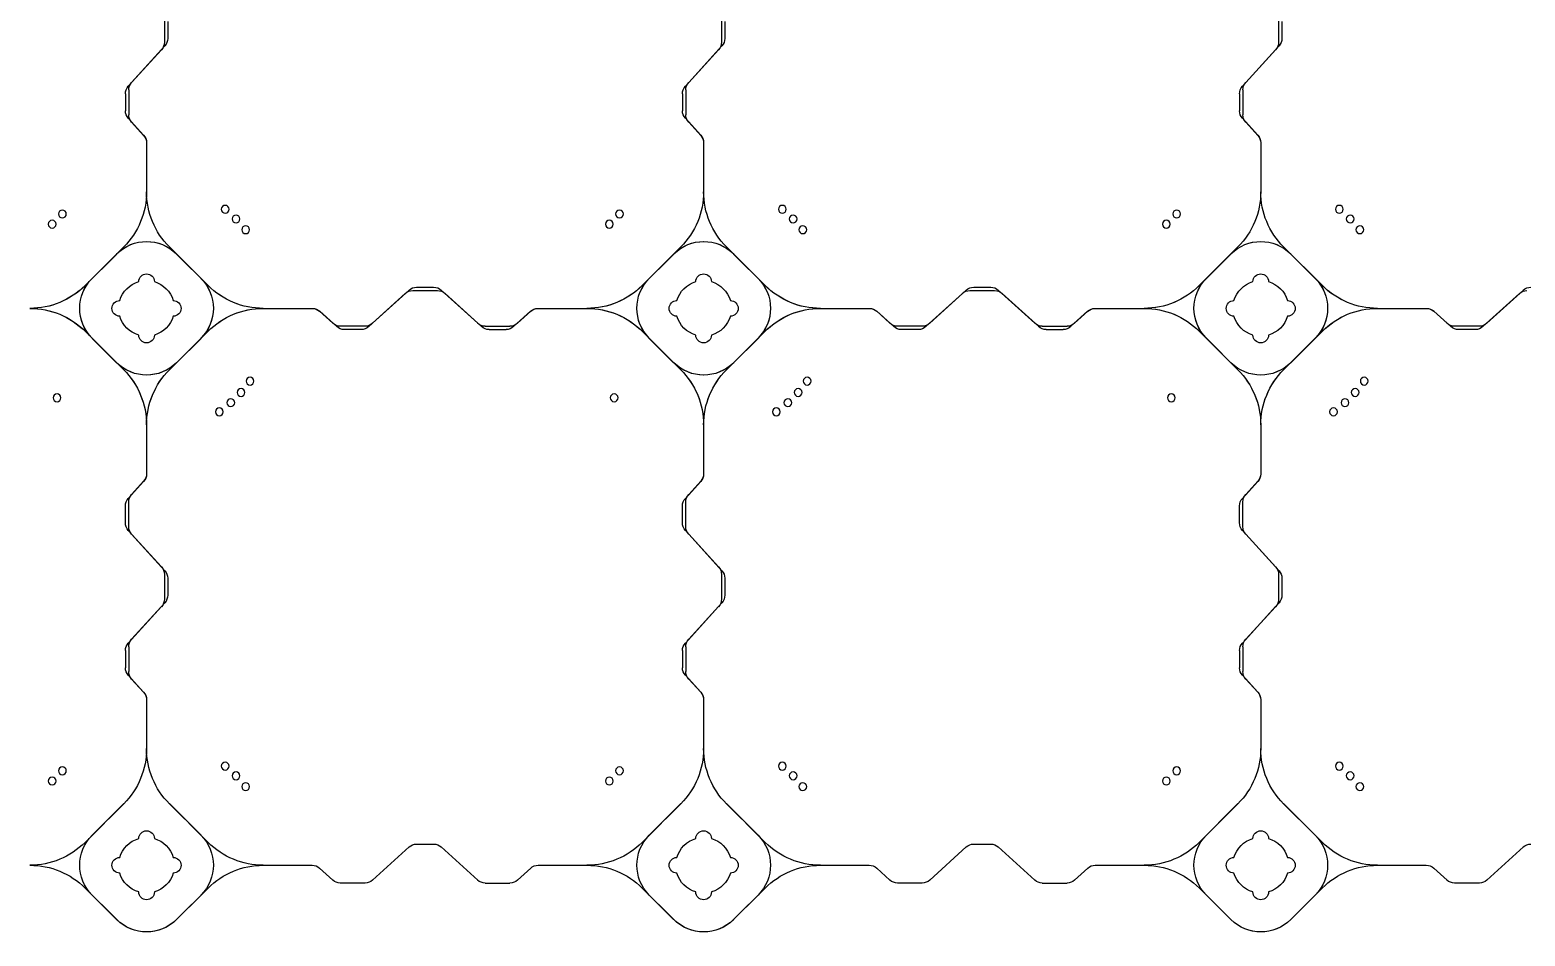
# Model space of a CAD drawing. Header units: millimetres. Extents: x -1612139 to -1260738, y 1141106 to 1536160.
# Drawn here: x -1334032 to -1332690, y 1183512 to 1184326 of the extents above; entities that cross this region are included whole.
import ezdxf

# ---------------------------------------------------------------- set-up
doc = ezdxf.new("R2010")
doc.units = ezdxf.units.MM
doc.header["$LTSCALE"] = 10
doc.layers.get('0').update_dxf_attribs({"linetype": 'CONTINUOUS'})
doc.layers.add('W-FLOAT_BOWL浮筒', color=253, linetype='CONTINUOUS')

# ---------------------------------------------------------------- blocks, each defined once
blk = doc.blocks.new('蓝色')
at = {"layer": 'W-FLOAT_BOWL浮筒', "color": 5}
for p, q in [((11979.5, 1549.2), (11951.2, 1520.9)), ((11957.5, 1527.3), (11979.4, 1549.2)), ((12033.2, 1549.2), (12055.2, 1527.3)), ((12033.2, 1549.2), (12061.5, 1520.9)), ((12479.5, 1549.2), (12451.2, 1520.9)), ((12457.5, 1527.3), (12479.4, 1549.2)), ((12533.2, 1549.2), (12555.2, 1527.3)), ((12533.2, 1549.2), (12561.5, 1520.9)), ((12979.5, 1549.2), (12951.2, 1520.9)), ((12957.5, 1527.3), (12979.4, 1549.2)), ((13033.2, 1549.2), (13055.2, 1527.3)), ((13033.2, 1549.2), (13061.5, 1520.9)), ((12173.5, 1513.8), (12161.6, 1503)), ((12202.5, 1516.4), (12180.2, 1516.4)), ((12209.2, 1513.8), (12242, 1484)), ((12303.5, 1513.8), (12270.7, 1484)), ((12310.2, 1516.4), (12332.5, 1516.4)), ((12339.2, 1513.8), (12351.1, 1503)), ((12673.5, 1513.8), (12661.6, 1503)), ((12702.5, 1516.4), (12680.2, 1516.4)), ((12709.2, 1513.8), (12742, 1484)), ((12803.5, 1513.8), (12770.7, 1484)), ((12810.2, 1516.4), (12832.5, 1516.4)), ((12839.2, 1513.8), (12851.1, 1503)), ((13173.5, 1513.8), (13161.6, 1503)), ((13202.5, 1516.4), (13180.2, 1516.4)), ((13209.2, 1513.8), (13242, 1484)), ((12110.9, 1500.4), (12154.9, 1500.4)), ((12357.8, 1500.4), (12401.6, 1500.4)), ((12610.9, 1500.4), (12654.9, 1500.4)), ((12857.8, 1500.4), (12901.6, 1500.4)), ((13110.9, 1500.4), (13154.9, 1500.4)), ((11985.8, 1445.1), (11951.1, 1479.9)), ((12026.8, 1445.1), (12061.6, 1479.9)), ((12248.7, 1481.4), (12264, 1481.4)), ((12485.8, 1445.1), (12451.1, 1479.9)), ((12526.8, 1445.1), (12561.6, 1479.9)), ((12748.7, 1481.4), (12764, 1481.4)), ((12985.8, 1445.1), (12951.1, 1479.9)), ((13026.8, 1445.1), (13061.6, 1479.9)), ((11957.5, 1473.5), (11985.8, 1445.2)), ((12055.2, 1473.5), (12026.8, 1445.2)), ((12457.5, 1473.5), (12485.8, 1445.2)), ((12555.2, 1473.5), (12526.8, 1445.2)), ((12957.5, 1473.5), (12985.8, 1445.2)), ((13055.2, 1473.5), (13026.8, 1445.2)), ((12006.3, 1351.6), (12006.3, 1395.8)), ((12006.3, 1351.8), (12006.3, 1395.8)), ((12506.3, 1351.6), (12506.3, 1395.8)), ((12506.3, 1351.8), (12506.3, 1395.8)), ((13006.3, 1351.6), (13006.3, 1395.8)), ((13006.3, 1351.8), (13006.3, 1395.8)), ((11989.9, 1329.7), (12003.7, 1344.9)), ((11992.9, 1333.2), (12003.7, 1345.1)), ((12489.9, 1329.7), (12503.7, 1344.9)), ((12492.9, 1333.2), (12503.7, 1345.1)), ((12989.9, 1329.7), (13003.7, 1344.9)), ((12992.9, 1333.2), (13003.7, 1345.1)), ((11987.3, 1307.7), (11987.3, 1323)), ((11990.3, 1304.2), (11990.3, 1326.5)), ((12487.3, 1307.7), (12487.3, 1323)), ((12490.3, 1304.2), (12490.3, 1326.5)), ((12987.3, 1307.7), (12987.3, 1323)), ((12990.3, 1304.2), (12990.3, 1326.5)), ((11989.9, 1301), (12019.7, 1268.2)), ((11992.9, 1297.5), (12022.7, 1264.7)), ((12489.9, 1301), (12519.7, 1268.2)), ((12492.9, 1297.5), (12522.7, 1264.7)), ((12989.9, 1301), (13019.7, 1268.2)), ((12992.9, 1297.5), (13022.7, 1264.7)), ((12022.3, 1239.2), (12022.3, 1261.5)), ((12522.3, 1239.2), (12522.3, 1261.5)), ((13022.3, 1239.2), (13022.3, 1261.5)), ((12025.3, 1242.7), (12025.3, 1258)), ((12525.3, 1242.7), (12525.3, 1258)), ((13025.3, 1242.7), (13025.3, 1258)), ((11992.9, 1203.2), (12022.7, 1236)), ((12492.9, 1203.2), (12522.7, 1236)), ((12992.9, 1203.2), (13022.7, 1236)), ((11989.9, 1199.7), (12019.7, 1232.5)), ((12489.9, 1199.7), (12519.7, 1232.5)), ((12989.9, 1199.7), (13019.7, 1232.5)), ((11990.3, 1196.5), (11990.3, 1174.2)), ((12490.3, 1196.5), (12490.3, 1174.2)), ((12990.3, 1196.5), (12990.3, 1174.2)), ((11987.3, 1193), (11987.3, 1177.7)), ((12487.3, 1193), (12487.3, 1177.7)), ((12987.3, 1193), (12987.3, 1177.7)), ((11989.9, 1171), (12003.7, 1155.8)), ((11992.9, 1167.5), (12003.7, 1155.6)), ((12489.9, 1171), (12503.7, 1155.8)), ((12492.9, 1167.5), (12503.7, 1155.6)), ((12989.9, 1171), (13003.7, 1155.8)), ((12992.9, 1167.5), (13003.7, 1155.6)), ((12006.3, 1105.1), (12006.3, 1149.1)), ((12006.3, 1105.1), (12006.3, 1148.9)), ((12506.3, 1105.1), (12506.3, 1149.1)), ((12506.3, 1105.1), (12506.3, 1148.9)), ((13006.3, 1105.1), (13006.3, 1149.1)), ((13006.3, 1105.1), (13006.3, 1148.9)), ((11951.1, 1020.9), (11985.8, 1055.6)), ((11979.5, 1049.2), (11951.2, 1020.9)), ((11957.5, 1027.2), (11985.8, 1055.5)), ((11957.5, 1027.3), (11979.4, 1049.2)), ((12061.6, 1020.9), (12026.8, 1055.6)), ((12055.2, 1027.2), (12026.8, 1055.5)), ((12033.2, 1049.2), (12055.2, 1027.3)), ((12033.2, 1049.2), (12061.5, 1020.9)), ((12451.1, 1020.9), (12485.8, 1055.6)), ((12479.5, 1049.2), (12451.2, 1020.9)), ((12457.5, 1027.2), (12485.8, 1055.5)), ((12457.5, 1027.3), (12479.4, 1049.2)), ((12561.6, 1020.9), (12526.8, 1055.6)), ((12555.2, 1027.2), (12526.8, 1055.5)), ((12533.2, 1049.2), (12555.2, 1027.3)), ((12533.2, 1049.2), (12561.5, 1020.9)), ((12951.1, 1020.9), (12985.8, 1055.6)), ((12979.5, 1049.2), (12951.2, 1020.9)), ((12957.5, 1027.2), (12985.8, 1055.5)), ((12957.5, 1027.3), (12979.4, 1049.2)), ((13061.6, 1020.9), (13026.8, 1055.6)), ((13055.2, 1027.2), (13026.8, 1055.5)), ((13033.2, 1049.2), (13055.2, 1027.3)), ((13033.2, 1049.2), (13061.5, 1020.9)), ((12173.5, 1013.8), (12161.6, 1003)), ((12177, 1016.8), (12161.8, 1003)), ((12202.5, 1016.4), (12180.2, 1016.4)), ((12199, 1019.4), (12183.7, 1019.4)), ((12205.7, 1016.8), (12238.5, 987)), ((12209.2, 1013.8), (12242, 984)), ((12303.5, 1013.8), (12270.7, 984)), ((12307, 1016.8), (12274.2, 987)), ((12310.2, 1016.4), (12332.5, 1016.4)), ((12313.7, 1019.4), (12329, 1019.4)), ((12335.7, 1016.8), (12350.9, 1003)), ((12339.2, 1013.8), (12351.1, 1003)), ((12673.5, 1013.8), (12661.6, 1003)), ((12677, 1016.8), (12661.8, 1003)), ((12702.5, 1016.4), (12680.2, 1016.4)), ((12699, 1019.4), (12683.7, 1019.4)), ((12705.7, 1016.8), (12738.5, 987)), ((12709.2, 1013.8), (12742, 984)), ((12803.5, 1013.8), (12770.7, 984)), ((12807, 1016.8), (12774.2, 987)), ((12810.2, 1016.4), (12832.5, 1016.4)), ((12813.7, 1019.4), (12829, 1019.4)), ((12835.7, 1016.8), (12850.9, 1003)), ((12839.2, 1013.8), (12851.1, 1003)), ((13173.5, 1013.8), (13161.6, 1003)), ((13177, 1016.8), (13161.8, 1003)), ((13202.5, 1016.4), (13180.2, 1016.4)), ((13199, 1019.4), (13183.7, 1019.4)), ((13205.7, 1016.8), (13238.5, 987)), ((13209.2, 1013.8), (13242, 984)), ((12110.9, 1000.4), (12154.9, 1000.4)), ((12110.9, 1000.4), (12155.1, 1000.4)), ((12357.6, 1000.4), (12401.6, 1000.4)), ((12357.8, 1000.4), (12401.6, 1000.4)), ((12610.9, 1000.4), (12654.9, 1000.4)), ((12610.9, 1000.4), (12655.1, 1000.4)), ((12857.6, 1000.4), (12901.6, 1000.4)), ((12857.8, 1000.4), (12901.6, 1000.4)), ((13110.9, 1000.4), (13154.9, 1000.4)), ((13110.9, 1000.4), (13155.1, 1000.4)), ((11985.8, 945.1), (11951.1, 979.9)), ((11979.5, 951.6), (11951.2, 979.9)), ((12026.8, 945.1), (12061.6, 979.9)), ((12033.2, 951.6), (12061.5, 979.9)), ((12245.2, 984.4), (12267.5, 984.4)), ((12248.7, 981.4), (12264, 981.4)), ((12485.8, 945.1), (12451.1, 979.9)), ((12479.5, 951.6), (12451.2, 979.9)), ((12526.8, 945.1), (12561.6, 979.9)), ((12533.2, 951.6), (12561.5, 979.9)), ((12745.2, 984.4), (12767.5, 984.4)), ((12748.7, 981.4), (12764, 981.4)), ((12985.8, 945.1), (12951.1, 979.9)), ((12979.5, 951.6), (12951.2, 979.9)), ((13026.8, 945.1), (13061.6, 979.9)), ((13033.2, 951.6), (13061.5, 979.9)), ((11957.5, 973.5), (11985.8, 945.2)), ((11979.4, 951.6), (11957.5, 973.5)), ((12055.2, 973.5), (12026.8, 945.2)), ((12055.2, 973.5), (12033.2, 951.6)), ((12457.5, 973.5), (12485.8, 945.2)), ((12479.4, 951.6), (12457.5, 973.5)), ((12555.2, 973.5), (12526.8, 945.2)), ((12555.2, 973.5), (12533.2, 951.6)), ((12957.5, 973.5), (12985.8, 945.2)), ((12979.4, 951.6), (12957.5, 973.5)), ((13055.2, 973.5), (13026.8, 945.2)), ((13055.2, 973.5), (13033.2, 951.6)), ((12006.3, 851.6), (12006.3, 895.8)), ((12006.3, 851.8), (12006.3, 895.8)), ((12506.3, 851.6), (12506.3, 895.8)), ((12506.3, 851.8), (12506.3, 895.8)), ((13006.3, 851.6), (13006.3, 895.8)), ((13006.3, 851.8), (13006.3, 895.8)), ((11989.9, 829.7), (12003.7, 844.9)), ((11992.9, 833.2), (12003.7, 845.1)), ((12489.9, 829.7), (12503.7, 844.9)), ((12492.9, 833.2), (12503.7, 845.1)), ((12989.9, 829.7), (13003.7, 844.9)), ((12992.9, 833.2), (13003.7, 845.1)), ((11987.3, 807.7), (11987.3, 823)), ((11990.3, 804.2), (11990.3, 826.5)), ((12487.3, 807.7), (12487.3, 823)), ((12490.3, 804.2), (12490.3, 826.5)), ((12987.3, 807.7), (12987.3, 823)), ((12990.3, 804.2), (12990.3, 826.5)), ((11989.9, 801), (12019.7, 768.2)), ((11992.9, 797.5), (12022.7, 764.7)), ((12489.9, 801), (12519.7, 768.2)), ((12492.9, 797.5), (12522.7, 764.7)), ((12989.9, 801), (13019.7, 768.2)), ((12992.9, 797.5), (13022.7, 764.7)), ((12022.3, 739.2), (12022.3, 761.5)), ((12025.3, 742.7), (12025.3, 758)), ((12522.3, 739.2), (12522.3, 761.5)), ((12525.3, 742.7), (12525.3, 758)), ((13022.3, 739.2), (13022.3, 761.5)), ((13025.3, 742.7), (13025.3, 758))]:
    blk.add_line(p, q, dxfattribs=at)
for centre in [(11921.6, 1424.8), (12086.6, 1420.1), (12095.3, 1429.8), (12421.6, 1424.8), (12586.6, 1420.1), (12595.3, 1429.8), (12921.6, 1424.8), (13086.6, 1420.1), (13095.3, 1429.8), (11930.8, 1415.6), (12076.9, 1411.4), (12430.8, 1415.6), (12576.9, 1411.4), (12930.8, 1415.6), (13076.9, 1411.4), (12071.6, 1093.3), (12081.9, 1085.1), (12571.6, 1093.3), (12581.9, 1085.1), (13071.6, 1093.3), (13081.9, 1085.1), (11926, 1080.7), (12091.1, 1075.9), (12426, 1080.7), (12591.1, 1075.9), (12926, 1080.7), (13091.1, 1075.9), (12099.2, 1065.7), (12599.2, 1065.7), (13099.2, 1065.7), (11921.6, 924.8), (12095.3, 929.8), (12421.6, 924.8), (12595.3, 929.8), (12921.6, 924.8), (13095.3, 929.8), (11930.8, 915.6), (12076.9, 911.4), (12086.6, 920.1), (12430.8, 915.6), (12576.9, 911.4), (12586.6, 920.1), (12930.8, 915.6), (13076.9, 911.4), (13086.6, 920.1)]:
    blk.add_circle(centre, 3.5, dxfattribs=at)
for centre, radius, start, end in [((12006.3, 1522.3), 38, 45, 135), ((12006.4, 1522.3), 38, 45, 135), ((12506.3, 1522.3), 38, 45, 135), ((12506.4, 1522.3), 38, 45, 135), ((13006.3, 1522.3), 38, 45, 135), ((13006.4, 1522.3), 38, 45, 135), ((12006.3, 1524.4), 7, 0, 180), ((12006.3, 1524.4), 7, 0, 180), ((12506.3, 1524.4), 7, 0, 180), ((12506.3, 1524.4), 7, 0, 180), ((13006.3, 1524.4), 7, 0, 180), ((13006.3, 1524.4), 7, 0, 180), ((11901.7, 1570.4), 70, 270, 315), ((11984.4, 1500.4), 38, 135, 225), ((12006.3, 1500.4), 25, 106.2602, 163.7398), ((12006.3, 1500.4), 25, 106.2602, 163.7398), ((12006.3, 1500.4), 25, 16.2602, 73.7398), ((12006.3, 1500.4), 25, 16.2602, 73.7398), ((12028.3, 1500.4), 38, 315, 45), ((12111, 1570.4), 70, 225, 270), ((12401.7, 1570.4), 70, 270, 315), ((12484.4, 1500.4), 38, 135, 225), ((12506.3, 1500.4), 25, 106.2602, 163.7398), ((12506.3, 1500.4), 25, 106.2602, 163.7398), ((12506.3, 1500.4), 25, 16.2602, 73.7398), ((12506.3, 1500.4), 25, 16.2602, 73.7398), ((12528.3, 1500.4), 38, 315, 45), ((12611, 1570.4), 70, 225, 270), ((12901.7, 1570.4), 70, 270, 315), ((12984.4, 1500.4), 38, 135, 225), ((13006.3, 1500.4), 25, 106.2602, 163.7398), ((13006.3, 1500.4), 25, 106.2602, 163.7398), ((13006.3, 1500.4), 25, 16.2602, 73.7398), ((13006.3, 1500.4), 25, 16.2602, 73.7398), ((13028.3, 1500.4), 38, 315, 45), ((13111, 1570.4), 70, 225, 270), ((11982.3, 1500.4), 7, 90, 270), ((11982.3, 1500.4), 7, 90, 270), ((12030.3, 1500.4), 7, 270, 90), ((12030.3, 1500.4), 7, 270, 90), ((12154.9, 1510.4), 10, 270, 312.2737), ((12180.2, 1506.4), 10, 90, 132.2737), ((12202.5, 1506.4), 10, 47.7263, 90), ((12310.2, 1506.4), 10, 90, 132.2737), ((12332.5, 1506.4), 10, 47.7263, 90), ((12357.8, 1510.4), 10, 227.7263, 270), ((12482.3, 1500.4), 7, 90, 270), ((12482.3, 1500.4), 7, 90, 270), ((12530.3, 1500.4), 7, 270, 90), ((12530.3, 1500.4), 7, 270, 90), ((12654.9, 1510.4), 10, 270, 312.2737), ((12680.2, 1506.4), 10, 90, 132.2737), ((12702.5, 1506.4), 10, 47.7263, 90), ((12810.2, 1506.4), 10, 90, 132.2737), ((12832.5, 1506.4), 10, 47.7263, 90), ((12857.8, 1510.4), 10, 227.7263, 270), ((12982.3, 1500.4), 7, 90, 270), ((12982.3, 1500.4), 7, 90, 270), ((13030.3, 1500.4), 7, 270, 90), ((13030.3, 1500.4), 7, 270, 90), ((13154.9, 1510.4), 10, 270, 312.2737), ((13180.2, 1506.4), 10, 90, 132.2737), ((13202.5, 1506.4), 10, 47.7263, 90), ((11901.6, 1430.4), 70, 45, 90), ((12006.3, 1500.4), 25, 196.2602, 253.7398), ((12006.3, 1500.4), 25, 196.2602, 253.7398), ((12006.3, 1500.4), 25, 286.2602, 343.7398), ((12006.3, 1500.4), 25, 286.2602, 343.7398), ((12111.1, 1430.4), 70, 90, 135), ((12401.6, 1430.4), 70, 45, 90), ((12506.3, 1500.4), 25, 196.2602, 253.7398), ((12506.3, 1500.4), 25, 196.2602, 253.7398), ((12506.3, 1500.4), 25, 286.2602, 343.7398), ((12506.3, 1500.4), 25, 286.2602, 343.7398), ((12611.1, 1430.4), 70, 90, 135), ((12901.6, 1430.4), 70, 45, 90), ((13006.3, 1500.4), 25, 196.2602, 253.7398), ((13006.3, 1500.4), 25, 196.2602, 253.7398), ((13006.3, 1500.4), 25, 286.2602, 343.7398), ((13006.3, 1500.4), 25, 286.2602, 343.7398), ((13111.1, 1430.4), 70, 90, 135), ((12006.3, 1476.4), 7, 180, 0), ((12006.3, 1476.4), 7, 180, 0), ((12248.7, 1491.4), 10, 227.7263, 270), ((12264, 1491.4), 10, 270, 312.2737), ((12506.3, 1476.4), 7, 180, 0), ((12506.3, 1476.4), 7, 180, 0), ((12748.7, 1491.4), 10, 227.7263, 270), ((12764, 1491.4), 10, 270, 312.2737), ((13006.3, 1476.4), 7, 180, 0), ((13006.3, 1476.4), 7, 180, 0), ((13248.7, 1491.4), 10, 227.7263, 270), ((11936.3, 1395.7), 70, 0, 45), ((11936.3, 1395.7), 70, 0, 45), ((12076.3, 1395.7), 70, 135, 180), ((12076.3, 1395.7), 70, 135, 180), ((12436.3, 1395.7), 70, 0, 45), ((12436.3, 1395.7), 70, 0, 45), ((12576.3, 1395.7), 70, 135, 180), ((12576.3, 1395.7), 70, 135, 180), ((12936.3, 1395.7), 70, 0, 45), ((12936.3, 1395.7), 70, 0, 45), ((13076.3, 1395.7), 70, 135, 180), ((13076.3, 1395.7), 70, 135, 180), ((11996.3, 1351.8), 10, 317.7263, 0), ((11996.3, 1351.6), 10, 317.7263, 0), ((12496.3, 1351.8), 10, 317.7263, 0), ((12496.3, 1351.6), 10, 317.7263, 0), ((12996.3, 1351.8), 10, 317.7263, 0), ((12996.3, 1351.6), 10, 317.7263, 0), ((11997.3, 1323), 10, 137.7263, 180), ((12000.3, 1326.5), 10, 137.7263, 180), ((12497.3, 1323), 10, 137.7263, 180), ((12500.3, 1326.5), 10, 137.7263, 180), ((12997.3, 1323), 10, 137.7263, 180), ((13000.3, 1326.5), 10, 137.7263, 180), ((11997.3, 1307.7), 10, 180, 222.2737), ((12000.3, 1304.2), 10, 180, 222.2737), ((12497.3, 1307.7), 10, 180, 222.2737), ((12500.3, 1304.2), 10, 180, 222.2737), ((12997.3, 1307.7), 10, 180, 222.2737), ((13000.3, 1304.2), 10, 180, 222.2737), ((12012.3, 1261.5), 10, 0, 42.2737), ((12015.3, 1258), 10, 0, 42.2737), ((12512.3, 1261.5), 10, 0, 42.2737), ((12515.3, 1258), 10, 0, 42.2737), ((13012.3, 1261.5), 10, 0, 42.2737), ((13015.3, 1258), 10, 0, 42.2737), ((12012.3, 1239.2), 10, 317.7263, 0), ((12015.3, 1242.7), 10, 317.7263, 0), ((12512.3, 1239.2), 10, 317.7263, 0), ((12515.3, 1242.7), 10, 317.7263, 0), ((13012.3, 1239.2), 10, 317.7263, 0), ((13015.3, 1242.7), 10, 317.7263, 0), ((11997.3, 1193), 10, 137.7263, 180), ((12000.3, 1196.5), 10, 137.7263, 180), ((12497.3, 1193), 10, 137.7263, 180), ((12500.3, 1196.5), 10, 137.7263, 180), ((12997.3, 1193), 10, 137.7263, 180), ((13000.3, 1196.5), 10, 137.7263, 180), ((11997.3, 1177.7), 10, 180, 222.2737), ((12000.3, 1174.2), 10, 180, 222.2737), ((12497.3, 1177.7), 10, 180, 222.2737), ((12500.3, 1174.2), 10, 180, 222.2737), ((12997.3, 1177.7), 10, 180, 222.2737), ((13000.3, 1174.2), 10, 180, 222.2737), ((11996.3, 1149.1), 10, 0, 42.2737), ((11996.3, 1148.9), 10, 0, 42.2737), ((12496.3, 1149.1), 10, 0, 42.2737), ((12496.3, 1148.9), 10, 0, 42.2737), ((12996.3, 1149.1), 10, 0, 42.2737), ((12996.3, 1148.9), 10, 0, 42.2737), ((11936.3, 1105.1), 70, 315, 0), ((11936.3, 1105), 70, 315, 0), ((12076.3, 1105.1), 70, 180, 225), ((12076.3, 1105), 70, 180, 225), ((12436.3, 1105.1), 70, 315, 0), ((12436.3, 1105), 70, 315, 0), ((12576.3, 1105.1), 70, 180, 225), ((12576.3, 1105), 70, 180, 225), ((12936.3, 1105.1), 70, 315, 0), ((12936.3, 1105), 70, 315, 0), ((13076.3, 1105.1), 70, 180, 225), ((13076.3, 1105), 70, 180, 225), ((12006.3, 1022.3), 38, 45, 135), ((12006.4, 1022.3), 38, 45, 135), ((12506.3, 1022.3), 38, 45, 135), ((12506.4, 1022.3), 38, 45, 135), ((13006.3, 1022.3), 38, 45, 135), ((13006.4, 1022.3), 38, 45, 135), ((11901.6, 1070.4), 70, 270, 315), ((11901.7, 1070.4), 70, 270, 315), ((11984.4, 1000.4), 38, 135, 225), ((11984.4, 1000.3), 38, 135, 225), ((12006.3, 1000.4), 25, 106.2602, 163.7398), ((12006.3, 1000.4), 25, 106.2602, 163.7398), ((12006.3, 1000.4), 25, 106.2602, 163.7398), ((12006.3, 1000.4), 25, 106.2602, 163.7398), ((12006.3, 1024.4), 7, 0, 180), ((12006.3, 1024.4), 7, 0, 180), ((12006.3, 1024.4), 7, 0, 180), ((12006.3, 1024.4), 7, 0, 180), ((12006.3, 1000.4), 25, 16.2602, 73.7398), ((12006.3, 1000.4), 25, 16.2602, 73.7398), ((12006.3, 1000.4), 25, 16.2602, 73.7398), ((12006.3, 1000.4), 25, 16.2602, 73.7398), ((12028.3, 1000.4), 38, 315, 45), ((12028.3, 1000.3), 38, 315, 45), ((12111, 1070.4), 70, 225, 270), ((12111.1, 1070.4), 70, 225, 270), ((12401.6, 1070.4), 70, 270, 315), ((12401.7, 1070.4), 70, 270, 315), ((12484.4, 1000.4), 38, 135, 225), ((12484.4, 1000.3), 38, 135, 225), ((12506.3, 1000.4), 25, 106.2602, 163.7398), ((12506.3, 1000.4), 25, 106.2602, 163.7398), ((12506.3, 1000.4), 25, 106.2602, 163.7398), ((12506.3, 1000.4), 25, 106.2602, 163.7398), ((12506.3, 1024.4), 7, 0, 180), ((12506.3, 1024.4), 7, 0, 180), ((12506.3, 1024.4), 7, 0, 180), ((12506.3, 1024.4), 7, 0, 180), ((12506.3, 1000.4), 25, 16.2602, 73.7398), ((12506.3, 1000.4), 25, 16.2602, 73.7398), ((12506.3, 1000.4), 25, 16.2602, 73.7398), ((12506.3, 1000.4), 25, 16.2602, 73.7398), ((12528.3, 1000.4), 38, 315, 45), ((12528.3, 1000.3), 38, 315, 45), ((12611, 1070.4), 70, 225, 270), ((12611.1, 1070.4), 70, 225, 270), ((12901.6, 1070.4), 70, 270, 315), ((12901.7, 1070.4), 70, 270, 315), ((12984.4, 1000.4), 38, 135, 225), ((12984.4, 1000.3), 38, 135, 225), ((13006.3, 1000.4), 25, 106.2602, 163.7398), ((13006.3, 1000.4), 25, 106.2602, 163.7398), ((13006.3, 1000.4), 25, 106.2602, 163.7398), ((13006.3, 1000.4), 25, 106.2602, 163.7398), ((13006.3, 1024.4), 7, 0, 180), ((13006.3, 1024.4), 7, 0, 180), ((13006.3, 1024.4), 7, 0, 180), ((13006.3, 1024.4), 7, 0, 180), ((13006.3, 1000.4), 25, 16.2602, 73.7398), ((13006.3, 1000.4), 25, 16.2602, 73.7398), ((13006.3, 1000.4), 25, 16.2602, 73.7398), ((13006.3, 1000.4), 25, 16.2602, 73.7398), ((13028.3, 1000.4), 38, 315, 45), ((13028.3, 1000.3), 38, 315, 45), ((13111, 1070.4), 70, 225, 270), ((13111.1, 1070.4), 70, 225, 270), ((11982.3, 1000.4), 7, 90, 270), ((11982.3, 1000.4), 7, 90, 270), ((11982.3, 1000.4), 7, 90, 270), ((11982.3, 1000.4), 7, 90, 270), ((12030.3, 1000.4), 7, 270, 90), ((12030.3, 1000.4), 7, 270, 90), ((12030.3, 1000.4), 7, 270, 90), ((12030.3, 1000.4), 7, 270, 90), ((12180.2, 1006.4), 10, 90, 132.2737), ((12183.7, 1009.4), 10, 90, 132.2737), ((12199, 1009.4), 10, 47.7263, 90), ((12202.5, 1006.4), 10, 47.7263, 90), ((12310.2, 1006.4), 10, 90, 132.2737), ((12313.7, 1009.4), 10, 90, 132.2737), ((12329, 1009.4), 10, 47.7263, 90), ((12332.5, 1006.4), 10, 47.7263, 90), ((12482.3, 1000.4), 7, 90, 270), ((12482.3, 1000.4), 7, 90, 270), ((12482.3, 1000.4), 7, 90, 270), ((12482.3, 1000.4), 7, 90, 270), ((12530.3, 1000.4), 7, 270, 90), ((12530.3, 1000.4), 7, 270, 90), ((12530.3, 1000.4), 7, 270, 90), ((12530.3, 1000.4), 7, 270, 90), ((12680.2, 1006.4), 10, 90, 132.2737), ((12683.7, 1009.4), 10, 90, 132.2737), ((12699, 1009.4), 10, 47.7263, 90), ((12702.5, 1006.4), 10, 47.7263, 90), ((12810.2, 1006.4), 10, 90, 132.2737), ((12813.7, 1009.4), 10, 90, 132.2737), ((12829, 1009.4), 10, 47.7263, 90), ((12832.5, 1006.4), 10, 47.7263, 90), ((12982.3, 1000.4), 7, 90, 270), ((12982.3, 1000.4), 7, 90, 270), ((12982.3, 1000.4), 7, 90, 270), ((12982.3, 1000.4), 7, 90, 270), ((13030.3, 1000.4), 7, 270, 90), ((13030.3, 1000.4), 7, 270, 90), ((13030.3, 1000.4), 7, 270, 90), ((13030.3, 1000.4), 7, 270, 90), ((13180.2, 1006.4), 10, 90, 132.2737), ((13183.7, 1009.4), 10, 90, 132.2737), ((13199, 1009.4), 10, 47.7263, 90), ((13202.5, 1006.4), 10, 47.7263, 90), ((11901.6, 930.4), 70, 45, 90), ((11901.7, 930.4), 70, 45, 90), ((12006.3, 1000.4), 25, 196.2602, 253.7398), ((12006.3, 1000.4), 25, 196.2602, 253.7398), ((12006.3, 1000.4), 25, 196.2602, 253.7398), ((12006.3, 1000.4), 25, 196.2602, 253.7398), ((12006.3, 1000.4), 25, 286.2602, 343.7398), ((12006.3, 1000.4), 25, 286.2602, 343.7398), ((12006.3, 1000.4), 25, 286.2602, 343.7398), ((12006.3, 1000.4), 25, 286.2602, 343.7398), ((12111, 930.4), 70, 90, 135), ((12111.1, 930.4), 70, 90, 135), ((12154.9, 1010.4), 10, 270, 312.2737), ((12155.1, 1010.4), 10, 270, 312.2737), ((12357.6, 1010.4), 10, 227.7263, 270), ((12357.8, 1010.4), 10, 227.7263, 270), ((12401.6, 930.4), 70, 45, 90), ((12401.7, 930.4), 70, 45, 90), ((12506.3, 1000.4), 25, 196.2602, 253.7398), ((12506.3, 1000.4), 25, 196.2602, 253.7398), ((12506.3, 1000.4), 25, 196.2602, 253.7398), ((12506.3, 1000.4), 25, 196.2602, 253.7398), ((12506.3, 1000.4), 25, 286.2602, 343.7398), ((12506.3, 1000.4), 25, 286.2602, 343.7398), ((12506.3, 1000.4), 25, 286.2602, 343.7398), ((12506.3, 1000.4), 25, 286.2602, 343.7398), ((12611, 930.4), 70, 90, 135), ((12611.1, 930.4), 70, 90, 135), ((12654.9, 1010.4), 10, 270, 312.2737), ((12655.1, 1010.4), 10, 270, 312.2737), ((12857.6, 1010.4), 10, 227.7263, 270), ((12857.8, 1010.4), 10, 227.7263, 270), ((12901.6, 930.4), 70, 45, 90), ((12901.7, 930.4), 70, 45, 90), ((13006.3, 1000.4), 25, 196.2602, 253.7398), ((13006.3, 1000.4), 25, 196.2602, 253.7398), ((13006.3, 1000.4), 25, 196.2602, 253.7398), ((13006.3, 1000.4), 25, 196.2602, 253.7398), ((13006.3, 1000.4), 25, 286.2602, 343.7398), ((13006.3, 1000.4), 25, 286.2602, 343.7398), ((13006.3, 1000.4), 25, 286.2602, 343.7398), ((13006.3, 1000.4), 25, 286.2602, 343.7398), ((13111, 930.4), 70, 90, 135), ((13111.1, 930.4), 70, 90, 135), ((13154.9, 1010.4), 10, 270, 312.2737), ((13155.1, 1010.4), 10, 270, 312.2737), ((12245.2, 994.4), 10, 227.7263, 270), ((12248.7, 991.4), 10, 227.7263, 270), ((12264, 991.4), 10, 270, 312.2737), ((12267.5, 994.4), 10, 270, 312.2737), ((12745.2, 994.4), 10, 227.7263, 270), ((12748.7, 991.4), 10, 227.7263, 270), ((12764, 991.4), 10, 270, 312.2737), ((12767.5, 994.4), 10, 270, 312.2737), ((13245.2, 994.4), 10, 227.7263, 270), ((13248.7, 991.4), 10, 227.7263, 270), ((12006.3, 976.4), 7, 180, 0), ((12006.3, 976.4), 7, 180, 0), ((12006.3, 976.4), 7, 180, 0), ((12006.3, 976.4), 7, 180, 0), ((12506.3, 976.4), 7, 180, 0), ((12506.3, 976.4), 7, 180, 0), ((12506.3, 976.4), 7, 180, 0), ((12506.3, 976.4), 7, 180, 0), ((13006.3, 976.4), 7, 180, 0), ((13006.3, 976.4), 7, 180, 0), ((13006.3, 976.4), 7, 180, 0), ((13006.3, 976.4), 7, 180, 0), ((12006.3, 978.4), 38, 225, 315), ((12006.4, 978.4), 38, 225, 315), ((11936.3, 895.7), 70, 0, 45), ((11936.3, 895.7), 70, 0, 45), ((12076.3, 895.7), 70, 135, 180), ((12076.3, 895.7), 70, 135, 180), ((12506.3, 978.4), 38, 225, 315), ((12506.4, 978.4), 38, 225, 315), ((12436.3, 895.7), 70, 0, 45), ((12436.3, 895.7), 70, 0, 45), ((12576.3, 895.7), 70, 135, 180), ((12576.3, 895.7), 70, 135, 180), ((13006.3, 978.4), 38, 225, 315), ((13006.4, 978.4), 38, 225, 315), ((12936.3, 895.7), 70, 0, 45), ((12936.3, 895.7), 70, 0, 45), ((13076.3, 895.7), 70, 135, 180), ((13076.3, 895.7), 70, 135, 180), ((11996.3, 851.8), 10, 317.7263, 0), ((11996.3, 851.6), 10, 317.7263, 0), ((12496.3, 851.8), 10, 317.7263, 0), ((12496.3, 851.6), 10, 317.7263, 0), ((12996.3, 851.8), 10, 317.7263, 0), ((12996.3, 851.6), 10, 317.7263, 0), ((12000.3, 826.5), 10, 137.7263, 180), ((12500.3, 826.5), 10, 137.7263, 180), ((13000.3, 826.5), 10, 137.7263, 180), ((11997.3, 823), 10, 137.7263, 180), ((12497.3, 823), 10, 137.7263, 180), ((12997.3, 823), 10, 137.7263, 180), ((11997.3, 807.7), 10, 180, 222.2737), ((12497.3, 807.7), 10, 180, 222.2737), ((12997.3, 807.7), 10, 180, 222.2737), ((12000.3, 804.2), 10, 180, 222.2737), ((12500.3, 804.2), 10, 180, 222.2737), ((13000.3, 804.2), 10, 180, 222.2737), ((12012.3, 761.5), 10, 0, 42.2737), ((12512.3, 761.5), 10, 0, 42.2737), ((13012.3, 761.5), 10, 0, 42.2737), ((12015.3, 758), 10, 0, 42.2737), ((12515.3, 758), 10, 0, 42.2737), ((13015.3, 758), 10, 0, 42.2737)]:
    blk.add_arc(centre, radius, start, end, dxfattribs=at)

msp = doc.modelspace()

# ---------------------------------------------------------------- block references
at = {"xscale": -1, "rotation": 180}
msp.add_blockref('蓝色', (-1345933.8, 1185076.5), dxfattribs=at)

doc.saveas('drawing.dxf')
